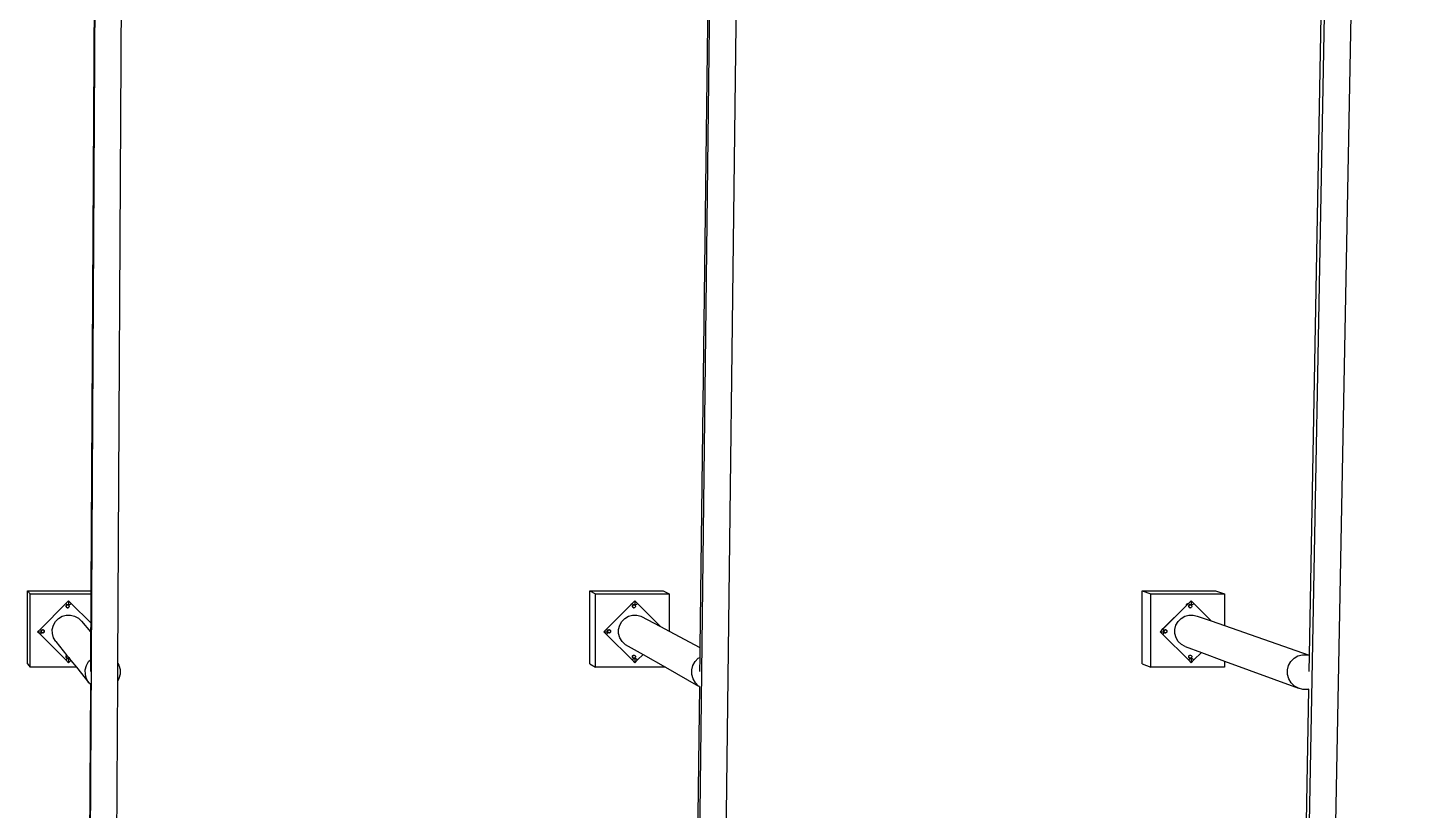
# Model space of a CAD drawing. Header units: inches. Extents: x -614 to 848, y -1045 to 1103.
# Drawn here: x 120.6 to 498.4, y -206.7 to 7.9 of the extents above; entities that cross this region are included whole.
import ezdxf

# ---------------------------------------------------------------- set-up
doc = ezdxf.new("R2010")
doc.units = ezdxf.units.IN
doc.header["$MEASUREMENT"] = 0

msp = doc.modelspace()

# ---------------------------------------------------------------- linework, layer by layer
for p, q in [((134.56857, -811.49995), (144.44999, 1015.55191)), ((297.50472, -811.49995), (319.35059, 1015.55191)), ((460.44086, -811.49995), (494.25119, 1015.55191)), ((309.19133, -431.30695), (324.66183, 832.66782)), ((474.61717, -431.30695), (498.36482, 832.66782)), ((145.27292, -166.43031), (146.44948, 40.30806)), ((475.18956, 38.05432), (471.45701, -164.08614)), ((307.02883, 37.59628), (304.64737, -162.00851)), ((138.83195, 29.33174), (137.88323, -146.46757)), ((120.5593, -146.46757), (137.88323, -146.46757)), ((120.5593, -166.49534), (120.5593, -146.46757)), ((120.5593, -146.46757), (121.23494, -147.28841)), ((121.23494, -147.28841), (137.8788, -147.28841)), ((121.23494, -167.42842), (121.23494, -147.28841)), ((137.8788, -147.28841), (137.83553, -155.30668)), ((137.88323, -146.46757), (137.8788, -147.28841)), ((274.52277, -146.46757), (294.55054, -146.46757)), ((274.52277, -166.49534), (274.52277, -146.46757)), ((274.52277, -146.46757), (276.06127, -147.28841)), ((276.06127, -147.28841), (296.20128, -147.28841)), ((276.06127, -167.42842), (276.06127, -147.28841)), ((294.55054, -146.46757), (296.20128, -147.28841)), ((296.20128, -147.28841), (296.20128, -157.51696)), ((425.7605, -146.46757), (445.78827, -146.46757)), ((425.7605, -166.49534), (425.7605, -146.46757)), ((425.7605, -146.46757), (428.14658, -147.28841)), ((428.14658, -147.28841), (448.28659, -147.28841)), ((428.14658, -167.42842), (428.14658, -147.28841)), ((445.78827, -146.46757), (448.28659, -147.28841)), ((448.28659, -147.28841), (448.28659, -156.02189)), ((124.04793, -156.96486), (131.02433, -149.98846)), ((124.05254, -156.97087), (131.02928, -149.99413)), ((131.02433, -149.98846), (131.77115, -149.24164)), ((131.02433, -149.98846), (131.03034, -149.99307)), ((131.02433, -149.98846), (131.02928, -149.99413)), ((131.02928, -149.99413), (131.03034, -149.99307)), ((131.02928, -149.99413), (131.24803, -150.16198)), ((131.03034, -149.99307), (131.77613, -149.24728)), ((131.09846, -150.59989), (131.08418, -150.70839)), ((131.08418, -150.70839), (131.09846, -150.81688)), ((131.10856, -150.60999), (131.09428, -150.71849)), ((131.09428, -150.71849), (131.10856, -150.82698)), ((131.14034, -150.49879), (131.09846, -150.59989)), ((131.09846, -150.81688), (131.14034, -150.91798)), ((131.15044, -150.50889), (131.10856, -150.60999)), ((131.10856, -150.71849), (131.12236, -150.61369)), ((131.12236, -150.82329), (131.10856, -150.71849)), ((131.10856, -150.82698), (131.15044, -150.92808)), ((131.11878, -150.73024), (131.13258, -150.62543)), ((131.13258, -150.83504), (131.11878, -150.73024)), ((131.12236, -150.61369), (131.16281, -150.51604)), ((131.16281, -150.92094), (131.12236, -150.82329)), ((131.13258, -150.62543), (131.17303, -150.52777)), ((131.17303, -150.93271), (131.13258, -150.83504)), ((131.20696, -150.41198), (131.14034, -150.49879)), ((131.14034, -150.91798), (131.20696, -151.0048)), ((131.21706, -150.42208), (131.15044, -150.50889)), ((131.15044, -150.92808), (131.20829, -151.00347)), ((131.16281, -150.51604), (131.22716, -150.43218)), ((131.17303, -150.93271), (131.16281, -150.92094)), ((131.17303, -150.52777), (131.23739, -150.4439)), ((131.21839, -150.99337), (131.17303, -150.93271)), ((131.29377, -150.34536), (131.20696, -150.41198)), ((131.21839, -150.99337), (131.20696, -151.0048)), ((131.20829, -151.00347), (131.21267, -151.00919)), ((131.21267, -151.00919), (131.21706, -151.0149)), ((131.21706, -151.0149), (131.30387, -151.08152)), ((131.22716, -151.0048), (131.21839, -150.99337)), ((131.22716, -150.43218), (131.31102, -150.36783)), ((131.22716, -150.43218), (131.23823, -150.44325)), ((131.23007, -151.00703), (131.22716, -151.0048)), ((131.23007, -151.00703), (131.23739, -151.01657)), ((131.23739, -150.4439), (131.23823, -150.44325)), ((131.32125, -151.08093), (131.23739, -151.01657)), ((131.23823, -150.44325), (131.32125, -150.37955)), ((131.24803, -150.16198), (131.50276, -150.26749)), ((131.39487, -150.30348), (131.29377, -150.34536)), ((131.30387, -151.08152), (131.40497, -151.1234)), ((131.31102, -150.36783), (131.40867, -150.32738)), ((131.32125, -150.37955), (131.41892, -150.3391)), ((131.41892, -151.12138), (131.32125, -151.08093)), ((131.50337, -150.2892), (131.39487, -150.30348)), ((131.40867, -150.32738), (131.51347, -150.31358)), ((131.41892, -150.3391), (131.52372, -150.3253)), ((131.52372, -151.13518), (131.41892, -151.12138)), ((131.50276, -150.26749), (131.77613, -150.30348)), ((131.61186, -150.30348), (131.50337, -150.2892)), ((131.51347, -150.31358), (131.61827, -150.32738)), ((131.52372, -150.3253), (131.62853, -150.3391)), ((131.62853, -151.12138), (131.52372, -151.13518)), ((131.71296, -150.34536), (131.61186, -150.30348)), ((131.61827, -150.32738), (131.71592, -150.36783)), ((131.62196, -151.1234), (131.62604, -151.12171)), ((131.62853, -150.3391), (131.72619, -150.37955)), ((131.72619, -151.08093), (131.62853, -151.12138)), ((131.79978, -150.41198), (131.71296, -150.34536)), ((131.71592, -150.36783), (131.79978, -150.43218)), ((131.72619, -150.37955), (131.80695, -150.44152)), ((131.81006, -151.01657), (131.72619, -151.08093)), ((131.77115, -149.24164), (131.77613, -149.24728)), ((131.77613, -149.24728), (132.51797, -149.98846)), ((131.77613, -149.24728), (131.77613, -150.29782)), ((131.77613, -150.30348), (132.0495, -150.26749)), ((131.8664, -150.49879), (131.79978, -150.41198)), ((131.79978, -150.43218), (131.80695, -150.44152)), ((131.80695, -150.44152), (131.81006, -150.4439)), ((131.8765, -150.50889), (131.80988, -150.42208)), ((131.81006, -150.4439), (131.87441, -150.52777)), ((131.87441, -150.93271), (131.81006, -151.01657)), ((131.90827, -150.59989), (131.8664, -150.49879)), ((131.87441, -150.52777), (131.91013, -150.61402)), ((131.91486, -150.83504), (131.87441, -150.93271)), ((131.91837, -150.60999), (131.8765, -150.50889)), ((131.8765, -150.92808), (131.9172, -150.82982)), ((131.91013, -150.61402), (131.90827, -150.59989)), ((131.91013, -150.61402), (131.91486, -150.62543)), ((131.91486, -150.62543), (131.92866, -150.73024)), ((131.92866, -150.73024), (131.91486, -150.83504)), ((131.9172, -150.82982), (131.91837, -150.82698)), ((131.93266, -150.71849), (131.91837, -150.60999)), ((131.91837, -150.82698), (131.93266, -150.71849)), ((132.0495, -150.26749), (132.30423, -150.16198)), ((132.30423, -150.16198), (132.52298, -149.99413)), ((132.51797, -149.98846), (132.52298, -149.99413)), ((132.52298, -149.99413), (137.83553, -155.30668)), ((279.10236, -156.96486), (285.74991, -150.31731)), ((279.11291, -156.97079), (285.73826, -150.34544)), ((285.73826, -150.34544), (285.99572, -150.08797)), ((285.74991, -150.31731), (285.73826, -150.34544)), ((285.74991, -150.31731), (285.9676, -150.09962)), ((285.7688, -150.27171), (285.74991, -150.31731)), ((285.83531, -150.18503), (285.7688, -150.27171)), ((285.922, -150.11851), (285.83531, -150.18503)), ((285.9676, -150.09962), (285.922, -150.11851)), ((285.9676, -150.09962), (286.07876, -149.98846)), ((285.99572, -150.08797), (285.9676, -150.09962)), ((285.99572, -150.08797), (286.08808, -149.99561)), ((286.07876, -149.98846), (286.82558, -149.24164)), ((286.07876, -149.98846), (286.08808, -149.99561)), ((286.07876, -149.98846), (286.08957, -149.99413)), ((286.08808, -149.99561), (286.08957, -149.99413)), ((286.08957, -149.99413), (286.83382, -149.24988)), ((286.08957, -149.99413), (286.30832, -150.16198)), ((286.15875, -150.59989), (286.14447, -150.70839)), ((286.14447, -150.70839), (286.15875, -150.81688)), ((286.16885, -150.60999), (286.15457, -150.71849)), ((286.15457, -150.71849), (286.16885, -150.82698)), ((286.20063, -150.49879), (286.15875, -150.59989)), ((286.15875, -150.81688), (286.20063, -150.91798)), ((286.21073, -150.50889), (286.16885, -150.60999)), ((286.16885, -150.71849), (286.18265, -150.61369)), ((286.18265, -150.82329), (286.16885, -150.71849)), ((286.16885, -150.82698), (286.21073, -150.92808)), ((286.18265, -150.61369), (286.2231, -150.51604)), ((286.2231, -150.92094), (286.18265, -150.82329)), ((286.19116, -150.73024), (286.20496, -150.62543)), ((286.20496, -150.83504), (286.19116, -150.73024)), ((286.26725, -150.41198), (286.20063, -150.49879)), ((286.20063, -150.91798), (286.26725, -151.0048)), ((286.20496, -150.62543), (286.24541, -150.52777)), ((286.24541, -150.93271), (286.20496, -150.83504)), ((286.27735, -150.42208), (286.21073, -150.50889)), ((286.21073, -150.92808), (286.26858, -151.00347)), ((286.2231, -150.51604), (286.28745, -150.43218)), ((286.27868, -150.99337), (286.2231, -150.92094)), ((286.24541, -150.52777), (286.30517, -150.4499)), ((286.28619, -150.98585), (286.24541, -150.93271)), ((286.35406, -150.34536), (286.26725, -150.41198)), ((286.27868, -150.99337), (286.26725, -151.0048)), ((286.26858, -151.00347), (286.27296, -151.00919)), ((286.27296, -151.00919), (286.27735, -151.0149)), ((286.27735, -151.0149), (286.36416, -151.08152)), ((286.27868, -150.99337), (286.28619, -150.98585)), ((286.28745, -151.0048), (286.27868, -150.99337)), ((286.30977, -151.01657), (286.28619, -150.98585)), ((286.28745, -150.43218), (286.37131, -150.36783)), ((286.28745, -150.43218), (286.30517, -150.4499)), ((286.37131, -151.06915), (286.28745, -151.0048)), ((286.30517, -150.4499), (286.30977, -150.4439)), ((286.30832, -150.16198), (286.56305, -150.26749)), ((286.30977, -150.4439), (286.39363, -150.37955)), ((286.38647, -151.07543), (286.30977, -151.01657)), ((286.45517, -150.30348), (286.35406, -150.34536)), ((286.36416, -151.08152), (286.46527, -151.1234)), ((286.37131, -150.36783), (286.46896, -150.32738)), ((286.37131, -151.06915), (286.39363, -151.08093)), ((286.38647, -151.07543), (286.37131, -151.06915)), ((286.39363, -151.08093), (286.38647, -151.07543)), ((286.39363, -150.37955), (286.4913, -150.3391)), ((286.4913, -151.12138), (286.39363, -151.08093)), ((286.56366, -150.2892), (286.45517, -150.30348)), ((286.46896, -150.32738), (286.57376, -150.31358)), ((286.4913, -150.3391), (286.5961, -150.3253)), ((286.5961, -151.13518), (286.4913, -151.12138)), ((286.56305, -150.26749), (286.83642, -150.30348)), ((286.67215, -150.30348), (286.56366, -150.2892)), ((286.57376, -150.31358), (286.67856, -150.32738)), ((286.5961, -150.3253), (286.70091, -150.3391)), ((286.70091, -151.12138), (286.5961, -151.13518)), ((286.77325, -150.34536), (286.67215, -150.30348)), ((286.67856, -150.32738), (286.77621, -150.36783)), ((286.70091, -150.3391), (286.78319, -150.37318)), ((286.79857, -151.08093), (286.70091, -151.12138)), ((286.86007, -150.41198), (286.77325, -150.34536)), ((286.77621, -150.36783), (286.78319, -150.37318)), ((286.77621, -150.36783), (286.79857, -150.37955)), ((286.78319, -150.37318), (286.79857, -150.37955)), ((286.79857, -150.37955), (286.88244, -150.4439)), ((286.88244, -151.01657), (286.79857, -151.08093)), ((286.82558, -149.24164), (286.83382, -149.24988)), ((286.82558, -149.24164), (286.83642, -149.24728)), ((286.83382, -149.24988), (286.83642, -149.24728)), ((286.83642, -149.24728), (287.58327, -149.99413)), ((286.83642, -149.24728), (286.83642, -150.29782)), ((286.83642, -150.30348), (287.10979, -150.26749)), ((286.92669, -150.49879), (286.86007, -150.41198)), ((286.93679, -150.50889), (286.87017, -150.42208)), ((286.88244, -150.4439), (286.92919, -150.50484)), ((286.94679, -150.93271), (286.88244, -151.01657)), ((286.92919, -150.50484), (286.92669, -150.49879)), ((286.92919, -150.50484), (286.94679, -150.52777)), ((286.94205, -150.5216), (286.93679, -150.50889)), ((286.94679, -150.52777), (286.98724, -150.62543)), ((286.98724, -150.83504), (286.94679, -150.93271)), ((286.98724, -150.62543), (287.00104, -150.73024)), ((287.00104, -150.73024), (286.98724, -150.83504)), ((287.10979, -150.26749), (287.36452, -150.16198)), ((287.36452, -150.16198), (287.58327, -149.99413)), ((287.58327, -149.99413), (293.8622, -156.27306)), ((431.43407, -156.94252), (437.80938, -150.56721)), ((431.45843, -156.9404), (437.81196, -150.58686)), ((437.81229, -150.37266), (437.79803, -150.48099)), ((437.79803, -150.48099), (437.80938, -150.56721)), ((437.80938, -150.56721), (438.3028, -150.07379)), ((437.80938, -150.56721), (437.81196, -150.58686)), ((437.81196, -150.58686), (438.32245, -150.07637)), ((437.8541, -150.27171), (437.81229, -150.37266)), ((437.92062, -150.18503), (437.8541, -150.27171)), ((438.0073, -150.11851), (437.92062, -150.18503)), ((438.10825, -150.0767), (438.0073, -150.11851)), ((438.21658, -150.06244), (438.10825, -150.0767)), ((438.3028, -150.07379), (438.21658, -150.06244)), ((438.3028, -150.07379), (438.38813, -149.98846)), ((438.32245, -150.07637), (438.3028, -150.07379)), ((438.32245, -150.07637), (438.40071, -149.99811)), ((438.38813, -149.98846), (439.13495, -149.24164)), ((438.38813, -149.98846), (438.40071, -149.99811)), ((438.38813, -149.98846), (438.4047, -149.99413)), ((438.40071, -149.99811), (438.4047, -149.99413)), ((438.4047, -149.99413), (439.14607, -149.25275)), ((438.4047, -149.99413), (438.62344, -150.16198)), ((438.47388, -150.59989), (438.45959, -150.70839)), ((438.45959, -150.70839), (438.47388, -150.81688)), ((438.48398, -150.60999), (438.46969, -150.71849)), ((438.46969, -150.71849), (438.48398, -150.82698)), ((438.51576, -150.49879), (438.47388, -150.59989)), ((438.47388, -150.81688), (438.51576, -150.91798)), ((438.52586, -150.50889), (438.48398, -150.60999)), ((438.48398, -150.71849), (438.49778, -150.61369)), ((438.49778, -150.82329), (438.48398, -150.71849)), ((438.48398, -150.82698), (438.52586, -150.92808)), ((438.49778, -150.61369), (438.53823, -150.51604)), ((438.53823, -150.92094), (438.49778, -150.82329)), ((438.58237, -150.41198), (438.51576, -150.49879)), ((438.51576, -150.91798), (438.58237, -151.0048)), ((438.51816, -150.73024), (438.53196, -150.62543)), ((438.53196, -150.83504), (438.51816, -150.73024)), ((438.59247, -150.42208), (438.52586, -150.50889)), ((438.52586, -150.92808), (438.5837, -151.00347)), ((438.53196, -150.62543), (438.57241, -150.52777)), ((438.57241, -150.93271), (438.53196, -150.83504)), ((438.53823, -150.51604), (438.60257, -150.43218)), ((438.5938, -150.99337), (438.53823, -150.92094)), ((438.57241, -150.52777), (438.62701, -150.45662)), ((438.60804, -150.97913), (438.57241, -150.93271)), ((438.66919, -150.34536), (438.58237, -150.41198)), ((438.5938, -150.99337), (438.58237, -151.0048)), ((438.5837, -151.00347), (438.58809, -151.00919)), ((438.58809, -151.00919), (438.59247, -151.0149)), ((438.59247, -151.0149), (438.67929, -151.08152)), ((438.5938, -150.99337), (438.60804, -150.97913)), ((438.60257, -151.0048), (438.5938, -150.99337)), ((438.60257, -150.43218), (438.68643, -150.36783)), ((438.60257, -150.43218), (438.62701, -150.45662)), ((438.68643, -151.06915), (438.60257, -151.0048)), ((438.63677, -151.01657), (438.60804, -150.97913)), ((438.62344, -150.16198), (438.87818, -150.26749)), ((438.62701, -150.45662), (438.63677, -150.4439)), ((438.63677, -150.4439), (438.72063, -150.37955)), ((438.72063, -151.08093), (438.63677, -151.01657)), ((438.77029, -150.30348), (438.66919, -150.34536)), ((438.67929, -151.08152), (438.78039, -151.1234)), ((438.68643, -150.36783), (438.78409, -150.32738)), ((438.78409, -151.1096), (438.68643, -151.06915)), ((438.72063, -150.37955), (438.81829, -150.3391)), ((438.79254, -151.11071), (438.72063, -151.08093)), ((438.87878, -150.2892), (438.77029, -150.30348)), ((438.78409, -150.32738), (438.88888, -150.31358)), ((438.78409, -151.1096), (438.81829, -151.12138)), ((438.79254, -151.11071), (438.78409, -151.1096)), ((438.81829, -151.12138), (438.79254, -151.11071)), ((438.81829, -150.3391), (438.9231, -150.3253)), ((438.9231, -151.13518), (438.81829, -151.12138)), ((438.87818, -150.26749), (439.15155, -150.30348)), ((438.98728, -150.30348), (438.87878, -150.2892)), ((438.88888, -150.31358), (438.99368, -150.32738)), ((438.9231, -150.3253), (439.01921, -150.33795)), ((439.02791, -151.12138), (438.9231, -151.13518)), ((439.08838, -150.34536), (438.98728, -150.30348)), ((438.99368, -150.32738), (439.01921, -150.33795)), ((438.99368, -150.32738), (439.02791, -150.3391)), ((439.01921, -150.33795), (439.02791, -150.3391)), ((439.02791, -150.3391), (439.12557, -150.37955)), ((439.12557, -151.08093), (439.02791, -151.12138)), ((439.1752, -150.41198), (439.08838, -150.34536)), ((439.12557, -150.37955), (439.18575, -150.42573)), ((439.20943, -151.01657), (439.12557, -151.08093)), ((439.13495, -149.24164), (439.14607, -149.25275)), ((439.13495, -149.24164), (439.15155, -149.24728)), ((439.14607, -149.25275), (439.15155, -149.24728)), ((439.15155, -149.24728), (439.8984, -149.99413)), ((439.15155, -149.24728), (439.15155, -150.29782)), ((439.15155, -150.30348), (439.42491, -150.26749)), ((439.18575, -150.42573), (439.1752, -150.41198)), ((439.19146, -150.43012), (439.1853, -150.42208)), ((439.18575, -150.42573), (439.20943, -150.4439)), ((439.20943, -150.4439), (439.27379, -150.52777)), ((439.27379, -150.93271), (439.20943, -151.01657)), ((439.27379, -150.52777), (439.31424, -150.62543)), ((439.31424, -150.83504), (439.27379, -150.93271)), ((439.31424, -150.62543), (439.32804, -150.73024)), ((439.32804, -150.73024), (439.31424, -150.83504)), ((439.42491, -150.26749), (439.67965, -150.16198)), ((439.67965, -150.16198), (439.8984, -149.99413)), ((439.8984, -149.99413), (444.66607, -154.7618)), ((127.61401, -155.91997), (128.18643, -154.89943)), ((128.18643, -154.89943), (129.00348, -154.06181)), ((129.00348, -154.06181), (130.00949, -153.4642)), ((130.00949, -153.4642), (131.13589, -153.14733)), ((131.13589, -153.14733), (132.30592, -153.13278)), ((131.40497, -151.1234), (131.51347, -151.13768)), ((131.51347, -151.13768), (131.62196, -151.1234)), ((131.51347, -151.13768), (131.51347, -151.13383)), ((132.30592, -153.13278), (133.43984, -153.42156)), ((133.43984, -153.42156), (134.46039, -153.99399)), ((134.46039, -153.99399), (135.29801, -154.81104)), ((135.29801, -154.81104), (137.82262, -157.69975)), ((282.6743, -155.91997), (283.24672, -154.89943)), ((283.24672, -154.89943), (284.06377, -154.06181)), ((284.06377, -154.06181), (285.06978, -153.4642)), ((285.06978, -153.4642), (286.19618, -153.14733)), ((286.19618, -153.14733), (287.36621, -153.13278)), ((286.46527, -151.1234), (286.57376, -151.13768)), ((286.57376, -151.13768), (286.57376, -151.13224)), ((286.57376, -151.13768), (286.59443, -151.13496)), ((287.36621, -153.13278), (288.50013, -153.42156)), ((288.50013, -153.42156), (293.8622, -156.27306)), ((434.98942, -155.91997), (435.56185, -154.89943)), ((435.56185, -154.89943), (436.3789, -154.06181)), ((436.3789, -154.06181), (437.3849, -153.4642)), ((437.3849, -153.4642), (438.5113, -153.14733)), ((438.5113, -153.14733), (439.68133, -153.13278)), ((438.78039, -151.1234), (438.88888, -151.13768)), ((438.88888, -151.13768), (438.88888, -151.13067)), ((438.88888, -151.13768), (438.91549, -151.13418)), ((439.68133, -153.13278), (440.81526, -153.42156)), ((440.81526, -153.42156), (444.66607, -154.7618)), ((444.66607, -154.7618), (448.28659, -156.02189)), ((123.30111, -157.71168), (124.04793, -156.96486)), ((123.30577, -157.71764), (123.30111, -157.71168)), ((123.30577, -157.71764), (124.05254, -156.97087)), ((124.05262, -158.46449), (123.30577, -157.71764)), ((123.30577, -157.71764), (124.31908, -157.71764)), ((124.05254, -156.97087), (124.04793, -156.96486)), ((124.22047, -157.18954), (124.05254, -156.97087)), ((124.05262, -158.46449), (124.22047, -158.24574)), ((131.02928, -165.44115), (124.05262, -158.46449)), ((124.32598, -157.44427), (124.22047, -157.18954)), ((124.22047, -158.24574), (124.32598, -157.991)), ((124.31219, -157.48401), (124.2979, -157.59251)), ((124.2979, -157.59251), (124.31219, -157.701)), ((124.3117, -157.5962), (124.32598, -157.48771)), ((124.32598, -157.6973), (124.3117, -157.5962)), ((124.35406, -157.38291), (124.31219, -157.48401)), ((124.31219, -157.701), (124.31908, -157.71764)), ((124.31908, -157.71764), (124.33134, -157.71764)), ((124.31908, -157.71764), (124.35406, -157.8021)), ((124.32188, -157.60479), (124.3345, -157.50894)), ((124.33568, -157.7096), (124.32188, -157.60479)), ((124.33032, -157.47723), (124.32598, -157.44427)), ((124.33032, -157.47723), (124.32598, -157.48771)), ((124.32598, -157.6973), (124.32598, -157.7047)), ((124.32598, -157.6973), (124.35532, -157.76814)), ((124.32598, -157.7047), (124.35459, -157.77375)), ((124.32598, -157.991), (124.35459, -157.77375)), ((124.36786, -157.38661), (124.33032, -157.47723)), ((124.3345, -157.50894), (124.33032, -157.47723)), ((124.33134, -157.71764), (124.33441, -157.71764)), ((124.33441, -157.71764), (124.33901, -157.71764)), ((124.3345, -157.50894), (124.33568, -157.49999)), ((124.33568, -157.49999), (124.37613, -157.40232)), ((124.35643, -157.75971), (124.33568, -157.7096)), ((124.42068, -157.29609), (124.35406, -157.38291)), ((124.35406, -157.8021), (124.41191, -157.87749)), ((124.35459, -157.77375), (124.35532, -157.76814)), ((124.35459, -157.77375), (124.36786, -157.8058)), ((124.35532, -157.76814), (124.35643, -157.75971)), ((124.36643, -157.79496), (124.35532, -157.76814)), ((124.37613, -157.80726), (124.35643, -157.75971)), ((124.36643, -157.79496), (124.37613, -157.80726)), ((124.36786, -157.38661), (124.43078, -157.30619)), ((124.36786, -157.8058), (124.43448, -157.89262)), ((124.37613, -157.40232), (124.44048, -157.31846)), ((124.42201, -157.86739), (124.37613, -157.80726)), ((124.41191, -157.87749), (124.4163, -157.8832)), ((124.4163, -157.8832), (124.42068, -157.88892)), ((124.42068, -157.88892), (124.5075, -157.95554)), ((124.43078, -157.87882), (124.42201, -157.86739)), ((124.43078, -157.30619), (124.51464, -157.24185)), ((124.43448, -157.29979), (124.43078, -157.30619)), ((124.43078, -157.30619), (124.44193, -157.31735)), ((124.43078, -157.87882), (124.44048, -157.89113)), ((124.5213, -157.23317), (124.43448, -157.29979)), ((124.43448, -157.89262), (124.5213, -157.95923)), ((124.44048, -157.31846), (124.44193, -157.31735)), ((124.52435, -157.95548), (124.44048, -157.89113)), ((124.44193, -157.31735), (124.52435, -157.25411)), ((124.5075, -157.95554), (124.6086, -157.99741)), ((124.51464, -157.24185), (124.6123, -157.2014)), ((124.6224, -157.1913), (124.5213, -157.23317)), ((124.6224, -158.00111), (124.5213, -157.95923)), ((124.52435, -157.25411), (124.62201, -157.21365)), ((124.62201, -157.99593), (124.52435, -157.95548)), ((124.6086, -157.99741), (124.61574, -157.99835)), ((124.6123, -157.2014), (124.71709, -157.1876)), ((124.61574, -157.99835), (124.71709, -158.0117)), ((124.62201, -157.21365), (124.72682, -157.19985)), ((124.72682, -158.00973), (124.62201, -157.99593)), ((124.73089, -157.17701), (124.6224, -157.1913)), ((124.6224, -158.00111), (124.73089, -158.01539)), ((124.71709, -157.1876), (124.82189, -157.2014)), ((124.71709, -158.0117), (124.82559, -157.99741)), ((124.71709, -158.0117), (124.71709, -158.00845)), ((124.72682, -157.19985), (124.83162, -157.21365)), ((124.83162, -157.99593), (124.72682, -158.00973)), ((124.83938, -157.1913), (124.73089, -157.17701)), ((124.73089, -158.01539), (124.83938, -158.00111)), ((124.82189, -157.2014), (124.91955, -157.24185)), ((124.82559, -157.99741), (124.82801, -157.99641)), ((124.83162, -157.21365), (124.92929, -157.25411)), ((124.92929, -157.95548), (124.83162, -157.99593)), ((124.94048, -157.23317), (124.83938, -157.1913)), ((124.83938, -158.00111), (124.94048, -157.95923)), ((124.91955, -157.24185), (125.00341, -157.30619)), ((124.92929, -157.25411), (125.01234, -157.31783)), ((125.01315, -157.89113), (124.92929, -157.95548)), ((125.0273, -157.29979), (124.94048, -157.23317)), ((124.94048, -157.95923), (125.0273, -157.89262)), ((125.00341, -157.30619), (125.01234, -157.31783)), ((125.01234, -157.31783), (125.01315, -157.31846)), ((125.01315, -157.31846), (125.0775, -157.40232)), ((125.0775, -157.80726), (125.01315, -157.89113)), ((125.08012, -157.38291), (125.01351, -157.29609)), ((125.0775, -157.40232), (125.11796, -157.49999)), ((125.11796, -157.7096), (125.0775, -157.80726)), ((125.07907, -157.80347), (125.08012, -157.8021)), ((125.122, -157.48401), (125.08012, -157.38291)), ((125.08012, -157.8021), (125.12082, -157.70384)), ((125.11796, -157.49999), (125.13175, -157.60479)), ((125.13175, -157.60479), (125.11796, -157.7096)), ((125.12082, -157.70384), (125.122, -157.701)), ((125.13628, -157.59251), (125.122, -157.48401)), ((125.122, -157.701), (125.13628, -157.59251)), ((127.32523, -157.0539), (127.61401, -155.91997)), ((127.33977, -158.22393), (127.32523, -157.0539)), ((127.65664, -159.35033), (127.33977, -158.22393)), ((137.82262, -157.69975), (137.78126, -165.36404)), ((137.83553, -155.30668), (137.82262, -157.69975)), ((278.35554, -157.71168), (279.10236, -156.96486)), ((279.10236, -158.4585), (278.35554, -157.71168)), ((278.35554, -157.71168), (278.36606, -157.71764)), ((278.36606, -157.71764), (279.10952, -156.97418)), ((279.11291, -158.46449), (278.36606, -157.71764)), ((278.36606, -157.71764), (279.37937, -157.71764)), ((279.10952, -156.97418), (279.10236, -156.96486)), ((279.10236, -156.96486), (279.11291, -156.97079)), ((279.10236, -158.4585), (279.11291, -158.46449)), ((286.07876, -165.4349), (279.10236, -158.4585)), ((279.10952, -156.97418), (279.11291, -156.97079)), ((279.28076, -157.18954), (279.11291, -156.97079)), ((279.11291, -158.46449), (279.28076, -158.24574)), ((286.08957, -165.44115), (279.11291, -158.46449)), ((279.38628, -157.44427), (279.28076, -157.18954)), ((279.28076, -158.24574), (279.38628, -157.991)), ((279.37248, -157.48401), (279.35819, -157.59251)), ((279.35819, -157.59251), (279.37248, -157.701)), ((279.37199, -157.5962), (279.38628, -157.48771)), ((279.38628, -157.6973), (279.37199, -157.5962)), ((279.41436, -157.38291), (279.37248, -157.48401)), ((279.37248, -157.701), (279.37937, -157.71764)), ((279.37937, -157.71764), (279.39164, -157.71764)), ((279.37937, -157.71764), (279.41436, -157.8021)), ((279.39061, -157.47723), (279.38628, -157.44427)), ((279.39061, -157.47723), (279.38628, -157.48771)), ((279.38628, -157.6973), (279.38628, -157.7047)), ((279.38628, -157.6973), (279.41562, -157.76814)), ((279.38628, -157.7047), (279.41488, -157.77375)), ((279.38628, -157.991), (279.41488, -157.77375)), ((279.42815, -157.38661), (279.39061, -157.47723)), ((279.40083, -157.55485), (279.39061, -157.47723)), ((279.39164, -157.71764), (279.3947, -157.71764)), ((279.39426, -157.60479), (279.40083, -157.55485)), ((279.40806, -157.7096), (279.39426, -157.60479)), ((279.3947, -157.71764), (279.41139, -157.71764)), ((279.40083, -157.55485), (279.40806, -157.49999)), ((279.40806, -157.49999), (279.44851, -157.40232)), ((279.41964, -157.73757), (279.40806, -157.7096)), ((279.48097, -157.29609), (279.41436, -157.38291)), ((279.41436, -157.8021), (279.4722, -157.87749)), ((279.41488, -157.77375), (279.41562, -157.76814)), ((279.41488, -157.77375), (279.42815, -157.8058)), ((279.41562, -157.76814), (279.41964, -157.73757)), ((279.42673, -157.79496), (279.41562, -157.76814)), ((279.44851, -157.80726), (279.41964, -157.73757)), ((279.4823, -157.86739), (279.42673, -157.79496)), ((279.42815, -157.38661), (279.49107, -157.30619)), ((279.42815, -157.8058), (279.49477, -157.89262)), ((279.44851, -157.40232), (279.50873, -157.32385)), ((279.48929, -157.8604), (279.44851, -157.80726)), ((279.4722, -157.87749), (279.47659, -157.8832)), ((279.47659, -157.8832), (279.48097, -157.88892)), ((279.48097, -157.88892), (279.56779, -157.95554)), ((279.4823, -157.86739), (279.48929, -157.8604)), ((279.49107, -157.87882), (279.4823, -157.86739)), ((279.51286, -157.89113), (279.48929, -157.8604)), ((279.49107, -157.30619), (279.57493, -157.24185)), ((279.49477, -157.29979), (279.49107, -157.30619)), ((279.49107, -157.30619), (279.50873, -157.32385)), ((279.57493, -157.94317), (279.49107, -157.87882)), ((279.58159, -157.23317), (279.49477, -157.29979)), ((279.49477, -157.89262), (279.58159, -157.95923)), ((279.50873, -157.32385), (279.51286, -157.31846)), ((279.51286, -157.31846), (279.59673, -157.25411)), ((279.59673, -157.95548), (279.51286, -157.89113)), ((279.56779, -157.95554), (279.66889, -157.99741)), ((279.57493, -157.24185), (279.67259, -157.2014)), ((279.57493, -157.94317), (279.59673, -157.95548)), ((279.68269, -157.1913), (279.58159, -157.23317)), ((279.68269, -158.00111), (279.58159, -157.95923)), ((279.59673, -157.25411), (279.69439, -157.21365)), ((279.69439, -157.99593), (279.59673, -157.95548)), ((279.66889, -157.99741), (279.67603, -157.99835)), ((279.67259, -157.2014), (279.77738, -157.1876)), ((279.67603, -157.99835), (279.77738, -158.0117)), ((279.79118, -157.17701), (279.68269, -157.1913)), ((279.68269, -158.00111), (279.79118, -158.01539)), ((279.69439, -157.21365), (279.7992, -157.19985)), ((279.7992, -158.00973), (279.69439, -157.99593)), ((279.77738, -157.1876), (279.88218, -157.2014)), ((279.77738, -158.0117), (279.77738, -158.00686)), ((279.77738, -158.0117), (279.79576, -158.00928)), ((279.89968, -157.1913), (279.79118, -157.17701)), ((279.79118, -158.01539), (279.89968, -158.00111)), ((279.7992, -157.19985), (279.904, -157.21365)), ((279.904, -157.99593), (279.7992, -158.00973)), ((279.88218, -157.2014), (279.97984, -157.24185)), ((280.00078, -157.23317), (279.89968, -157.1913)), ((279.89968, -158.00111), (280.00078, -157.95923)), ((279.904, -157.21365), (279.98895, -157.24884)), ((280.00167, -157.95548), (279.904, -157.99593)), ((279.97984, -157.24185), (279.98895, -157.24884)), ((279.97984, -157.24185), (280.00167, -157.25411)), ((279.98895, -157.24884), (280.00167, -157.25411)), ((280.08759, -157.29979), (280.00078, -157.23317)), ((280.00078, -157.95923), (280.08759, -157.89262)), ((280.00167, -157.25411), (280.08553, -157.31846)), ((280.08553, -157.89113), (280.00167, -157.95548)), ((280.14041, -157.38291), (280.0738, -157.29609)), ((280.08553, -157.31846), (280.14988, -157.40232)), ((280.14988, -157.80726), (280.08553, -157.89113)), ((280.14678, -157.39828), (280.14041, -157.38291)), ((280.14988, -157.40232), (280.19034, -157.49999)), ((280.19034, -157.7096), (280.14988, -157.80726)), ((280.19034, -157.49999), (280.20413, -157.60479)), ((280.20413, -157.60479), (280.19034, -157.7096)), ((282.38552, -157.0539), (282.6743, -155.91997)), ((282.40006, -158.22393), (282.38552, -157.0539)), ((282.71693, -159.35033), (282.40006, -158.22393)), ((293.8622, -156.27306), (296.20128, -157.51696)), ((296.20128, -157.51696), (304.64737, -162.00851)), ((430.66491, -157.71168), (431.03843, -157.33816)), ((431.41173, -158.4585), (430.66491, -157.71168)), ((430.66491, -157.71168), (430.68118, -157.71764)), ((430.68118, -157.71764), (431.03631, -157.36252)), ((431.42803, -158.46449), (430.68118, -157.71764)), ((430.68118, -157.71764), (431.69449, -157.71764)), ((431.03843, -157.33816), (431.03577, -157.35841)), ((431.03577, -157.35841), (431.03631, -157.36252)), ((431.03631, -157.36252), (431.42139, -156.97744)), ((431.03843, -157.33816), (431.41173, -156.96486)), ((431.05003, -157.25008), (431.03843, -157.33816)), ((431.09184, -157.14914), (431.05003, -157.25008)), ((431.15836, -157.06245), (431.09184, -157.14914)), ((431.24504, -156.99593), (431.15836, -157.06245)), ((431.34599, -156.95412), (431.24504, -156.99593)), ((431.43407, -156.94252), (431.34599, -156.95412)), ((431.41173, -156.96486), (431.43407, -156.94252)), ((431.42139, -156.97744), (431.41173, -156.96486)), ((431.41173, -156.96486), (431.42803, -156.97079)), ((431.41173, -158.4585), (431.42803, -158.46449)), ((438.38813, -165.4349), (431.41173, -158.4585)), ((431.42139, -156.97744), (431.42803, -156.97079)), ((431.42803, -156.97079), (431.45843, -156.9404)), ((431.59588, -157.18954), (431.42803, -156.97079)), ((431.42803, -158.46449), (431.59588, -158.24574)), ((438.4047, -165.44115), (431.42803, -158.46449)), ((431.45432, -156.93986), (431.43407, -156.94252)), ((431.45843, -156.9404), (431.45432, -156.93986)), ((431.7014, -157.44427), (431.59588, -157.18954)), ((431.59588, -158.24574), (431.7014, -157.991)), ((431.6876, -157.48401), (431.67332, -157.59251)), ((431.67332, -157.59251), (431.6876, -157.701)), ((431.68712, -157.5962), (431.7014, -157.48771)), ((431.7014, -157.6973), (431.68712, -157.5962)), ((431.72948, -157.38291), (431.6876, -157.48401)), ((431.6876, -157.701), (431.69449, -157.71764)), ((431.69449, -157.71764), (431.70676, -157.71764)), ((431.69449, -157.71764), (431.72948, -157.8021)), ((431.70574, -157.47723), (431.7014, -157.44427)), ((431.70574, -157.47723), (431.7014, -157.48771)), ((431.7014, -157.6973), (431.7014, -157.7047)), ((431.7014, -157.6973), (431.73074, -157.76814)), ((431.7014, -157.7047), (431.73, -157.77375)), ((431.7014, -157.991), (431.73, -157.77375)), ((431.74328, -157.38661), (431.70574, -157.47723)), ((431.7219, -157.59995), (431.70574, -157.47723)), ((431.70676, -157.71764), (431.70982, -157.71764)), ((431.70982, -157.71764), (431.73173, -157.71764)), ((431.72126, -157.60479), (431.7219, -157.59995)), ((431.73506, -157.7096), (431.72126, -157.60479)), ((431.7219, -157.59995), (431.73506, -157.49999)), ((431.7961, -157.29609), (431.72948, -157.38291)), ((431.72948, -157.8021), (431.78733, -157.87749)), ((431.73, -157.77375), (431.73074, -157.76814)), ((431.73, -157.77375), (431.74328, -157.8058)), ((431.73074, -157.76814), (431.73739, -157.71764)), ((431.74185, -157.79496), (431.73074, -157.76814)), ((431.73506, -157.49999), (431.77551, -157.40232)), ((431.73692, -157.71411), (431.73506, -157.7096)), ((431.73739, -157.71764), (431.73692, -157.71411)), ((431.77551, -157.80726), (431.73739, -157.71764)), ((431.79743, -157.86739), (431.74185, -157.79496)), ((431.74328, -157.38661), (431.8062, -157.30619)), ((431.74328, -157.8058), (431.80989, -157.89262)), ((431.77551, -157.40232), (431.83057, -157.33057)), ((431.81113, -157.85368), (431.77551, -157.80726)), ((431.78733, -157.87749), (431.79171, -157.8832)), ((431.79171, -157.8832), (431.7961, -157.88892)), ((431.7961, -157.88892), (431.88291, -157.95554)), ((431.79743, -157.86739), (431.81113, -157.85368)), ((431.8062, -157.87882), (431.79743, -157.86739)), ((431.8062, -157.30619), (431.89006, -157.24185)), ((431.80989, -157.29979), (431.8062, -157.30619)), ((431.8062, -157.30619), (431.83057, -157.33057)), ((431.89006, -157.94317), (431.8062, -157.87882)), ((431.89671, -157.23317), (431.80989, -157.29979)), ((431.80989, -157.89262), (431.89671, -157.95923)), ((431.83986, -157.89113), (431.81113, -157.85368)), ((431.83057, -157.33057), (431.83986, -157.31846)), ((431.83986, -157.31846), (431.92373, -157.25411)), ((431.92373, -157.95548), (431.83986, -157.89113)), ((431.88291, -157.95554), (431.98402, -157.99741)), ((431.89006, -157.24185), (431.98771, -157.2014)), ((431.98771, -157.98362), (431.89006, -157.94317)), ((431.99781, -157.1913), (431.89671, -157.23317)), ((431.99781, -158.00111), (431.89671, -157.95923)), ((431.92373, -157.25411), (432.02139, -157.21365)), ((431.99349, -157.98438), (431.92373, -157.95548)), ((431.98402, -157.99741), (431.99116, -157.99835)), ((431.98771, -157.2014), (432.09251, -157.1876)), ((431.98771, -157.98362), (432.02139, -157.99593)), ((431.99349, -157.98438), (431.98771, -157.98362)), ((431.99116, -157.99835), (432.09251, -158.0117)), ((432.02139, -157.99593), (431.99349, -157.98438)), ((432.10631, -157.17701), (431.99781, -157.1913)), ((431.99781, -158.00111), (432.10631, -158.01539)), ((432.02139, -157.21365), (432.1262, -157.19985)), ((432.1262, -158.00973), (432.02139, -157.99593)), ((432.09251, -157.1876), (432.19731, -157.2014)), ((432.09251, -158.0117), (432.09251, -158.0053)), ((432.09251, -158.0117), (432.11682, -158.0085)), ((432.2148, -157.1913), (432.10631, -157.17701)), ((432.10631, -158.01539), (432.2148, -158.00111)), ((432.1262, -157.19985), (432.22498, -157.21286)), ((432.22557, -157.99665), (432.1262, -158.00973)), ((432.19731, -157.2014), (432.22498, -157.21286)), ((432.19731, -157.2014), (432.231, -157.21365)), ((432.3159, -157.23317), (432.2148, -157.1913)), ((432.2148, -158.00111), (432.22557, -157.99665)), ((432.22498, -157.21286), (432.231, -157.21365)), ((432.231, -157.99593), (432.22557, -157.99665)), ((432.231, -157.21365), (432.32866, -157.25411)), ((432.32866, -157.95548), (432.231, -157.99593)), ((432.40272, -157.29979), (432.3159, -157.23317)), ((432.32866, -157.25411), (432.41253, -157.31846)), ((432.41253, -157.89113), (432.32866, -157.95548)), ((432.39685, -157.30643), (432.38892, -157.29609)), ((432.41253, -157.31846), (432.47688, -157.40232)), ((432.47688, -157.80726), (432.41253, -157.89113)), ((432.47688, -157.40232), (432.51734, -157.49999)), ((432.51734, -157.7096), (432.47688, -157.80726)), ((432.51734, -157.49999), (432.53113, -157.60479)), ((432.53113, -157.60479), (432.51734, -157.7096)), ((434.70064, -157.0539), (434.98942, -155.91997)), ((434.71519, -158.22393), (434.70064, -157.0539)), ((435.03206, -159.35033), (434.71519, -158.22393)), ((448.28659, -156.02189), (471.45701, -164.08614)), ((128.25425, -160.35633), (127.65664, -159.35033)), ((128.25425, -160.35633), (131.30906, -164.17576)), ((283.31454, -160.35633), (282.71693, -159.35033)), ((284.15216, -161.17339), (283.31454, -160.35633)), ((284.15216, -161.17339), (289.06464, -163.95978)), ((304.64737, -162.00851), (304.61476, -164.7423)), ((435.62967, -160.35633), (435.03206, -159.35033)), ((436.46729, -161.17339), (435.62967, -160.35633)), ((437.48783, -161.74581), (436.46729, -161.17339)), ((437.48783, -161.74581), (441.94563, -163.39392)), ((131.24803, -165.2733), (131.02928, -165.44115)), ((131.77613, -166.188), (131.02928, -165.44115)), ((131.09846, -164.4213), (131.08418, -164.52979)), ((131.08418, -164.52979), (131.09846, -164.63829)), ((131.14034, -164.3202), (131.09846, -164.4213)), ((131.09846, -164.52979), (131.11226, -164.425)), ((131.11226, -164.63459), (131.09846, -164.52979)), ((131.09846, -164.63829), (131.14034, -164.73939)), ((131.10868, -164.54262), (131.12248, -164.43781)), ((131.12248, -164.64743), (131.10868, -164.54262)), ((131.11226, -164.425), (131.15271, -164.32734)), ((131.15271, -164.73225), (131.11226, -164.63459)), ((131.12248, -164.43781), (131.16293, -164.34015)), ((131.16293, -164.74509), (131.12248, -164.64743)), ((131.20696, -164.23338), (131.14034, -164.3202)), ((131.14034, -164.73939), (131.20696, -164.82621)), ((131.15271, -164.32734), (131.21706, -164.24348)), ((131.16293, -164.74509), (131.15271, -164.73225)), ((131.16293, -164.34015), (131.22729, -164.25629)), ((131.21706, -164.81611), (131.16293, -164.74509)), ((131.20696, -164.82621), (131.29377, -164.89282)), ((131.21706, -164.24348), (131.30092, -164.17913)), ((131.21796, -164.8168), (131.21706, -164.81611)), ((131.21796, -164.8168), (131.22729, -164.82895)), ((131.22729, -164.25629), (131.31115, -164.19193)), ((131.31115, -164.89331), (131.22729, -164.82895)), ((131.50276, -165.16778), (131.24803, -165.2733)), ((131.29377, -164.89282), (131.39487, -164.9347)), ((131.30092, -164.17913), (131.30906, -164.17576)), ((131.30906, -164.17576), (131.3193, -164.18856)), ((131.31115, -164.19193), (131.3193, -164.18856)), ((131.40881, -164.93376), (131.31115, -164.89331)), ((131.3193, -164.18856), (131.81539, -164.80883)), ((131.39487, -164.9347), (131.50337, -164.94898)), ((131.51362, -164.94756), (131.40881, -164.93376)), ((131.77613, -165.1318), (131.50276, -165.16778)), ((131.50337, -164.94898), (131.50337, -164.94621)), ((131.50337, -164.94898), (131.51362, -164.94756)), ((131.61186, -164.9347), (131.51362, -164.94756)), ((131.61843, -164.93376), (131.61186, -164.9347)), ((131.71609, -164.89331), (131.61843, -164.93376)), ((131.79995, -164.82895), (131.71609, -164.89331)), ((132.0495, -165.16778), (131.77613, -165.1318)), ((132.41083, -165.5533), (131.77613, -166.188)), ((131.79978, -164.82909), (131.79978, -166.188)), ((131.81539, -164.80883), (131.79995, -164.82895)), ((131.81539, -164.80883), (132.12874, -165.20061)), ((132.12874, -165.20061), (132.0495, -165.16778)), ((132.12874, -165.20061), (132.41083, -165.5533)), ((132.41083, -165.5533), (133.91056, -167.42842)), ((136.66247, -166.97546), (137.27547, -165.88255)), ((137.27547, -165.88255), (137.78126, -165.36404)), ((137.78126, -165.36404), (137.76372, -168.61353)), ((286.82558, -166.18172), (286.07876, -165.4349)), ((286.07876, -165.4349), (286.08957, -165.44115)), ((286.30832, -165.2733), (286.08957, -165.44115)), ((286.83642, -166.188), (286.08957, -165.44115)), ((286.15875, -164.4213), (286.14447, -164.52979)), ((286.14447, -164.52979), (286.15875, -164.63829)), ((286.20063, -164.3202), (286.15875, -164.4213)), ((286.15875, -164.52979), (286.17255, -164.425)), ((286.17255, -164.63459), (286.15875, -164.52979)), ((286.15875, -164.63829), (286.20063, -164.73939)), ((286.17255, -164.425), (286.213, -164.32734)), ((286.213, -164.73225), (286.17255, -164.63459)), ((286.18106, -164.54262), (286.19486, -164.43781)), ((286.19486, -164.64743), (286.18106, -164.54262)), ((286.19486, -164.43781), (286.23531, -164.34015)), ((286.23531, -164.74509), (286.19486, -164.64743)), ((286.26725, -164.23338), (286.20063, -164.3202)), ((286.20063, -164.73939), (286.26725, -164.82621)), ((286.213, -164.32734), (286.27735, -164.24348)), ((286.27735, -164.81611), (286.213, -164.73225)), ((286.23531, -164.34015), (286.29967, -164.25629)), ((286.29967, -164.82895), (286.23531, -164.74509)), ((286.26725, -164.82621), (286.35406, -164.89282)), ((286.27735, -164.24348), (286.36121, -164.17913)), ((286.36121, -164.88045), (286.27735, -164.81611)), ((286.29967, -164.25629), (286.38353, -164.19193)), ((286.37332, -164.88547), (286.29967, -164.82895)), ((286.56305, -165.16778), (286.30832, -165.2733)), ((286.35406, -164.89282), (286.45517, -164.9347)), ((286.36121, -164.17913), (286.45886, -164.13868)), ((286.37332, -164.88547), (286.36121, -164.88045)), ((286.36121, -164.88045), (286.38353, -164.89331)), ((286.38353, -164.89331), (286.37332, -164.88547)), ((286.38353, -164.19193), (286.48119, -164.15148)), ((286.48119, -164.93376), (286.38353, -164.89331)), ((286.45517, -164.9347), (286.56366, -164.94898)), ((286.45886, -164.13868), (286.56366, -164.12489)), ((286.48119, -164.15148), (286.586, -164.13768)), ((286.58024, -164.9468), (286.48119, -164.93376)), ((286.83642, -165.1318), (286.56305, -165.16778)), ((286.56366, -164.12489), (286.66846, -164.13868)), ((286.56366, -164.94898), (286.56366, -164.94462)), ((286.56366, -164.94898), (286.58024, -164.9468)), ((286.586, -164.94756), (286.58024, -164.9468)), ((286.586, -164.13768), (286.69081, -164.15148)), ((286.69081, -164.93376), (286.586, -164.94756)), ((286.66846, -164.13868), (286.76611, -164.17913)), ((286.69081, -164.15148), (286.77614, -164.18683)), ((286.78847, -164.89331), (286.69081, -164.93376)), ((286.76611, -164.17913), (286.77614, -164.18683)), ((286.76611, -164.17913), (286.78847, -164.19193)), ((286.77614, -164.18683), (286.78847, -164.19193)), ((286.78847, -164.19193), (286.87233, -164.25629)), ((286.87233, -164.82895), (286.78847, -164.89331)), ((286.82558, -166.18172), (286.83642, -166.188)), ((287.10979, -165.16778), (286.83642, -165.1318)), ((287.58327, -165.44115), (286.83642, -166.188)), ((286.92669, -164.3202), (286.86007, -164.23338)), ((286.86007, -164.83836), (286.86007, -166.188)), ((286.87233, -164.25629), (286.93292, -164.33524)), ((286.93669, -164.74509), (286.87233, -164.82895)), ((286.93292, -164.33524), (286.92669, -164.3202)), ((286.93292, -164.33524), (286.93669, -164.34015)), ((286.93669, -164.34015), (286.97714, -164.43781)), ((286.97714, -164.64743), (286.93669, -164.74509)), ((286.97714, -164.43781), (286.99094, -164.54262)), ((286.99094, -164.54262), (286.97714, -164.64743)), ((287.36452, -165.2733), (287.10979, -165.16778)), ((287.58327, -165.44115), (287.36452, -165.2733)), ((289.06464, -163.95978), (287.58327, -165.44115)), ((289.06464, -163.95978), (295.17992, -167.42842)), ((302.71729, -166.97546), (303.3303, -165.88255)), ((303.3303, -165.88255), (304.20529, -164.98554)), ((304.20529, -164.98554), (304.61476, -164.7423)), ((304.61476, -164.7423), (304.56857, -168.61354)), ((439.13495, -166.18172), (438.38813, -165.4349)), ((438.38813, -165.4349), (438.4047, -165.44115)), ((438.62344, -165.2733), (438.4047, -165.44115)), ((439.15155, -166.188), (438.4047, -165.44115)), ((438.47388, -164.4213), (438.45959, -164.52979)), ((438.45959, -164.52979), (438.47388, -164.63829)), ((438.51576, -164.3202), (438.47388, -164.4213)), ((438.47388, -164.52979), (438.48768, -164.425)), ((438.48768, -164.63459), (438.47388, -164.52979)), ((438.47388, -164.63829), (438.51576, -164.73939)), ((438.48768, -164.425), (438.52813, -164.32734)), ((438.52813, -164.73225), (438.48768, -164.63459)), ((438.50806, -164.54262), (438.52186, -164.43781)), ((438.52186, -164.64743), (438.50806, -164.54262)), ((438.58237, -164.23338), (438.51576, -164.3202)), ((438.51576, -164.73939), (438.58237, -164.82621)), ((438.52186, -164.43781), (438.56231, -164.34015)), ((438.56231, -164.74509), (438.52186, -164.64743)), ((438.52813, -164.32734), (438.59247, -164.24348)), ((438.59247, -164.81611), (438.52813, -164.73225)), ((438.56231, -164.34015), (438.62667, -164.25629)), ((438.62667, -164.82895), (438.56231, -164.74509)), ((438.58237, -164.82621), (438.66919, -164.89282)), ((438.59247, -164.24348), (438.67633, -164.17913)), ((438.67633, -164.88045), (438.59247, -164.81611)), ((438.87818, -165.16778), (438.62344, -165.2733)), ((438.62667, -164.25629), (438.71053, -164.19193)), ((438.71053, -164.89331), (438.62667, -164.82895)), ((438.66919, -164.89282), (438.77029, -164.9347)), ((438.67633, -164.17913), (438.77399, -164.13868)), ((438.77399, -164.9209), (438.67633, -164.88045)), ((438.71053, -164.19193), (438.80819, -164.15148)), ((438.77863, -164.92151), (438.71053, -164.89331)), ((438.77029, -164.9347), (438.87878, -164.94898)), ((438.77399, -164.13868), (438.87878, -164.12489)), ((438.77399, -164.9209), (438.80819, -164.93376)), ((438.77863, -164.92151), (438.77399, -164.9209)), ((438.80819, -164.93376), (438.77863, -164.92151)), ((438.80819, -164.15148), (438.913, -164.13768)), ((438.9013, -164.94602), (438.80819, -164.93376)), ((439.15155, -165.1318), (438.87818, -165.16778)), ((438.87878, -164.12489), (438.98358, -164.13868)), ((438.87878, -164.94898), (438.87878, -164.94305)), ((438.87878, -164.94898), (438.9013, -164.94602)), ((438.913, -164.94756), (438.9013, -164.94602)), ((438.913, -164.13768), (439.01292, -164.15084)), ((439.01781, -164.93376), (438.913, -164.94756)), ((438.98358, -164.13868), (439.01292, -164.15084)), ((438.98358, -164.13868), (439.01781, -164.15148)), ((439.01292, -164.15084), (439.01781, -164.15148)), ((439.01781, -164.15148), (439.11547, -164.19193)), ((439.11547, -164.89331), (439.01781, -164.93376)), ((439.11547, -164.19193), (439.18338, -164.24404)), ((439.19933, -164.82895), (439.11547, -164.89331)), ((439.13495, -166.18172), (439.15155, -166.188)), ((439.42491, -165.16778), (439.15155, -165.1318)), ((439.8984, -165.44115), (439.15155, -166.188)), ((439.18338, -164.24404), (439.1752, -164.23338)), ((439.1752, -164.84748), (439.1752, -166.188)), ((439.18338, -164.24404), (439.19933, -164.25629)), ((439.19933, -164.25629), (439.26369, -164.34015)), ((439.26369, -164.74509), (439.19933, -164.82895)), ((439.26369, -164.34015), (439.30414, -164.43781)), ((439.30414, -164.64743), (439.26369, -164.74509)), ((439.30414, -164.43781), (439.31794, -164.54262)), ((439.31794, -164.54262), (439.30414, -164.64743)), ((439.67965, -165.2733), (439.42491, -165.16778)), ((439.8984, -165.44115), (439.67965, -165.2733)), ((441.94563, -163.39392), (439.8984, -165.44115)), ((441.94563, -163.39392), (448.28659, -165.73827)), ((448.28659, -165.73827), (448.28659, -167.42842)), ((448.28659, -165.73827), (468.50786, -173.21438)), ((465.8323, -166.97546), (466.44531, -165.88255)), ((466.44531, -165.88255), (467.3203, -164.98554)), ((467.3203, -164.98554), (468.39764, -164.34556)), ((468.39764, -164.34556), (469.6039, -164.00622)), ((469.6039, -164.00622), (470.85689, -163.99065)), ((470.85689, -163.99065), (471.45596, -164.14321)), ((471.45596, -164.14321), (471.37342, -168.61356)), ((471.45701, -164.08614), (471.45596, -164.14321)), ((120.5593, -166.49534), (121.23494, -167.42842)), ((133.91056, -167.42842), (121.23494, -167.42842)), ((133.91056, -167.42842), (137.3481, -171.72638)), ((136.35321, -168.18979), (136.66247, -166.97546)), ((136.36878, -169.44278), (136.35321, -168.18979)), ((136.70812, -170.64905), (136.36878, -169.44278)), ((145.24618, -171.12852), (145.27292, -166.43031)), ((145.27292, -166.43031), (145.53128, -166.86524)), ((145.53128, -166.86524), (145.87062, -168.0715)), ((145.88619, -169.32449), (145.57694, -170.53882)), ((145.87062, -168.0715), (145.88619, -169.32449)), ((274.52277, -166.49534), (276.06127, -167.42842)), ((295.17992, -167.42842), (276.06127, -167.42842)), ((295.17992, -167.42842), (304.29994, -172.60137)), ((302.40804, -168.18979), (302.71729, -166.97546)), ((302.42361, -169.44278), (302.40804, -168.18979)), ((302.76295, -170.64905), (302.42361, -169.44278)), ((425.7605, -166.49534), (428.14658, -167.42842)), ((448.28659, -167.42842), (428.14658, -167.42842)), ((465.52305, -168.18979), (465.8323, -166.97546)), ((465.53862, -169.44278), (465.52305, -168.18979)), ((465.87796, -170.64905), (465.53862, -169.44278)), ((137.3481, -171.72638), (136.70812, -170.64905)), ((137.74483, -172.11337), (136.82643, -342.29464)), ((137.74483, -172.11337), (137.3481, -171.72638)), ((137.76372, -172.13179), (137.74483, -172.11337)), ((144.08977, -374.3265), (145.24618, -171.12852)), ((145.57694, -170.53882), (145.24618, -171.12852)), ((304.51952, -172.72453), (302.2088, -366.40082)), ((303.40293, -171.72638), (302.76295, -170.64905)), ((304.29994, -172.60137), (303.40293, -171.72638)), ((304.51952, -172.72453), (304.29994, -172.60137)), ((304.56857, -172.75204), (304.51952, -172.72453)), ((466.51794, -171.72638), (465.87796, -170.64905)), ((467.41495, -172.60137), (466.51794, -171.72638)), ((468.50786, -173.21438), (467.41495, -172.60137)), ((471.28465, -173.421), (467.66491, -369.45227)), ((469.72219, -173.52363), (468.50786, -173.21438)), ((470.97518, -173.50806), (469.72219, -173.52363)), ((471.28465, -173.421), (470.97518, -173.50806)), ((471.37342, -173.39603), (471.28465, -173.421))]:
    msp.add_line(p, q)

doc.saveas('drawing.dxf')
